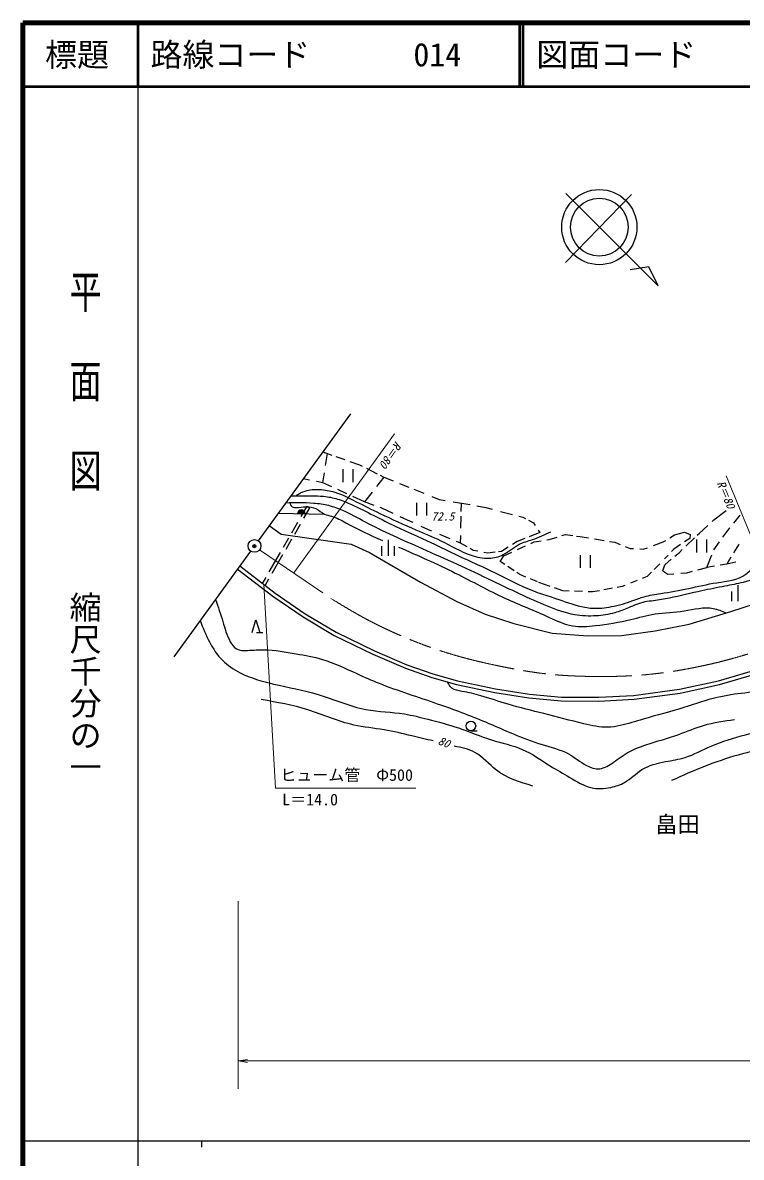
# Model space of a CAD drawing. Units: millimetres, scale not verified. Extents: x 40000 to 680000, y 20000 to 380000.
# Drawn here: x 40000 to 152453, y 202409 to 380000 of the extents above; entities that cross this region are included whole.
import ezdxf
from ezdxf.enums import TextEntityAlignment as Align

# ---------------------------------------------------------------- set-up
doc = ezdxf.new("R2010")
doc.units = ezdxf.units.MM
doc.header["$LTSCALE"] = 1000
doc.header["$PDMODE"] = 32
doc.header["$PDSIZE"] = 500
doc.linetypes.add('CHAIN', pattern=[18.5, 12, -1.5, 3.5, -1.5])
for name, color, linetype, lineweight in [('M-BGD', 7, 'Continuous', 25), ('M-BGD-RSTR', 7, 'Continuous', 13), ('M-BMK', 2, 'CHAIN', 13), ('M-BMK-SRVR', 3, 'Continuous', 25), ('M-TTL', 2, 'Continuous', 140), ('M-TTL-BAND', 7, 'Continuous', 25), ('M-TTL-LINE', 7, 'Continuous', 50)]:
    doc.layers.add(name, color=color, linetype=linetype, lineweight=lineweight)
doc.layers.add('M-OTRS', color=6, linetype='Continuous')
doc.layers.add('M-TTL-TXT', color=7, linetype='Continuous')
doc.styles.add('@ＭＳ ゴシック', font='')
doc.styles.add('ＭＳ ゴシック', font='')
doc.styles.get('@ＭＳ ゴシック').set_extended_font_data('@MS Gothic')
doc.styles.get('ＭＳ ゴシック').set_extended_font_data('MS Gothic')

# ---------------------------------------------------------------- blocks, each defined once
blk = doc.blocks.new('open_arrow')
at = {"color": 0, "linetype": 'Continuous', "lineweight": -2}
blk.add_lwpolyline([(7.5, 1.25), (0, 0), (7.5, -1.25)], dxfattribs=at)

msp = doc.modelspace()

# ---------------------------------------------------------------- linework, layer by layer
at = {"layer": 'M-BGD'}
for p, q in [((86949, 312826), (88379, 312323)), ((87390, 310668), (87676, 312571)), ((89006, 312103), (90405, 311611)), ((91173, 311341), (92713, 310800)), ((92713, 310800), (93148, 310579)), ((86983, 307965), (87217, 309518)), ((90152, 308100), (90152, 310100)), ((91652, 310100), (91652, 308100)), ((93798, 310249), (95489, 309390)), ((95939, 309161), (96513, 308870)), ((84907, 308390), (83879, 308600)), ((86983, 307965), (85971, 308172)), ((88387, 307328), (86983, 307965)), ((96513, 308870), (95350, 307380)), ((96513, 308870), (97963, 308286)), ((98972, 307879), (100430, 307292)), ((90724, 306268), (89309, 306910)), ((93497, 305010), (91645, 305850)), ((94677, 306520), (93497, 305010)), ((101209, 306978), (102782, 306345)), ((104044, 305836), (105198, 305371)), ((83573, 302712), (84504, 304329)), ((83988, 302431), (84937, 304080)), ((84504, 304329), (84937, 304080)), ((95022, 304442), (93497, 305010)), ((96091, 304045), (95959, 304093)), ((97955, 303186), (96091, 304045)), ((101665, 302867), (101665, 304867)), ((103165, 304867), (103165, 302867)), ((105198, 305371), (106086, 305230)), ((107362, 305027), (109360, 304708)), ((108640, 303483), (108673, 304818)), ((109360, 304708), (110005, 304584)), ((111047, 304384), (112497, 304105)), ((112497, 304105), (113484, 303848)), ((79986, 303242), (87235, 303078)), ((100675, 301933), (99070, 302673)), ((101088, 301747), (100675, 301933)), ((108574, 300882), (108621, 302744)), ((114775, 303512), (116668, 303018)), ((117626, 302769), (118287, 302597)), ((118287, 302597), (118666, 302386)), ((119158, 302113), (119915, 301692)), ((147883, 301952), (148134, 302186)), ((148134, 302186), (150077, 303625)), ((151268, 301665), (152267, 302940)), ((78593, 301324), (80473, 299937)), ((82094, 300141), (83058, 301816)), ((82560, 299948), (83463, 301517)), ((103872, 300486), (102366, 301167)), ((103983, 300440), (103872, 300486)), ((120941, 300184), (119271, 299533)), ((119915, 301692), (120181, 301301)), ((120675, 300575), (120941, 300184)), ((141991, 299822), (143559, 300245)), ((143559, 300245), (144464, 299883)), ((145927, 300123), (147200, 301313)), ((149549, 299475), (150675, 300911)), ((80473, 299937), (91388, 298370)), ((80814, 297916), (81663, 299392)), ((81215, 297611), (82135, 299210)), ((91388, 298370), (94259, 297052)), ((97173, 299056), (97173, 296556)), ((106871, 299239), (105284, 299899)), ((108516, 298556), (107906, 298809)), ((108516, 298556), (108546, 299758)), ((109533, 297970), (108516, 298556)), ((117382, 298797), (116630, 298320)), ((118576, 299263), (117382, 298797)), ((119499, 298487), (120036, 298737)), ((120036, 298737), (121124, 298904)), ((122032, 299044), (122388, 299099)), ((122388, 299099), (123644, 299487)), ((124360, 299709), (124921, 299883)), ((124921, 299883), (126066, 299732)), ((126647, 299656), (127213, 299581)), ((127213, 299581), (128539, 299360)), ((129487, 299202), (130973, 298955)), ((131807, 298816), (132642, 298676)), ((132642, 298676), (133472, 298344)), ((138719, 298180), (140242, 298737)), ((140242, 298737), (140624, 298974)), ((141287, 299386), (141991, 299822)), ((144403, 299280), (143574, 298727)), ((143782, 298075), (145142, 299373)), ((144464, 299883), (144403, 299280)), ((145486, 297087), (145486, 299087)), ((145550, 299763), (145927, 300123)), ((146986, 299087), (146986, 297087)), ((148134, 297484), (149026, 298740)), ((152087, 298369), (152020, 298300)), ((78593, 294056), (80337, 297087)), ((79035, 293823), (80725, 296759)), ((94259, 297052), (102273, 292411)), ((96173, 298056), (96173, 296556)), ((98173, 296556), (98173, 298056)), ((110506, 297410), (110025, 297687)), ((111210, 297277), (110506, 297410)), ((112738, 296988), (112143, 297100)), ((113934, 297121), (112738, 296988)), ((114909, 297229), (114463, 297179)), ((115947, 297887), (114909, 297229)), ((115271, 296565), (116565, 297140)), ((117442, 297530), (118661, 298097)), ((127306, 294670), (127306, 296670)), ((128806, 296670), (128806, 294670)), ((134282, 298020), (135054, 297711)), ((135054, 297711), (135597, 297679)), ((136576, 297622), (137105, 297591)), ((137105, 297591), (137749, 297826)), ((140994, 296666), (140421, 296062)), ((141870, 297591), (141526, 297228)), ((142961, 298318), (141870, 297591)), ((142056, 296494), (142760, 297100)), ((142760, 297100), (143222, 297541)), ((147078, 294701), (147841, 296712)), ((152020, 298300), (151257, 297041)), ((73993, 294965), (79487, 290732)), ((114728, 295661), (115271, 296565)), ((115448, 295181), (114728, 295661)), ((116935, 294190), (115925, 294863)), ((139699, 295299), (138800, 294400)), ((139701, 295301), (139699, 295299)), ((140169, 294197), (140505, 295157)), ((140505, 295157), (141490, 296006)), ((148258, 294912), (147078, 294701)), ((150173, 295253), (149163, 295073)), ((150828, 296335), (150173, 295253)), ((151593, 295581), (150173, 295253)), ((73627, 294489), (79134, 290246)), ((77542, 292230), (78085, 293174)), ((117804, 293610), (117323, 293931)), ((118739, 293229), (117804, 293610)), ((137708, 293308), (136957, 293008)), ((138416, 294016), (137708, 293308)), ((140169, 294197), (140937, 293670)), ((140937, 293670), (141893, 293746)), ((142993, 293834), (143935, 293910)), ((143935, 293910), (144806, 294129)), ((145661, 294344), (147078, 294701)), ((77942, 291922), (78530, 292945)), ((102273, 292411), (107930, 289401)), ((120582, 292476), (119445, 292940)), ((122547, 291770), (120760, 292404)), ((124499, 291077), (123231, 291527)), ((132287, 291467), (130963, 291227)), ((133788, 291740), (133010, 291599)), ((134252, 291926), (133788, 291740)), ((136162, 292690), (135118, 292272)), ((150830, 287842), (165516, 292628)), ((151910, 291981), (151910, 289481)), ((79134, 290246), (83880, 286986)), ((79487, 290732), (84203, 287492)), ((125496, 291038), (124499, 291077)), ((127618, 290955), (126346, 291005)), ((129144, 290896), (128479, 290922)), ((130246, 291096), (129144, 290896)), ((150910, 290981), (150910, 289481)), ((107930, 289401), (112355, 287406)), ((144302, 285847), (150830, 287842)), ((75889, 284530), (76489, 286530)), ((76489, 286530), (77089, 284530)), ((83880, 286986), (88757, 284092)), ((84203, 287492), (89042, 284620)), ((112355, 287406), (116851, 285956)), ((116851, 285956), (122835, 284469)), ((76589, 284530), (77589, 284530)), ((89042, 284620), (95031, 281690)), ((122835, 284469), (128455, 284034)), ((133713, 284106), (138972, 284795)), ((138972, 284795), (144302, 285847)), ((88757, 284092), (94781, 281145)), ((128455, 284034), (133713, 284106)), ((94781, 281145), (99919, 278954)), ((95031, 281690), (100136, 279514)), ((99919, 278954), (104013, 277520)), ((100136, 279514), (104194, 278092)), ((104013, 277520), (107899, 276424)), ((104194, 278092), (108043, 277007)), ((148878, 276984), (154739, 278726)), ((149027, 276403), (154922, 278154)), ((107899, 276424), (113871, 275146)), ((108043, 277007), (113980, 275737)), ((113980, 275737), (119292, 274908)), ((135609, 274697), (142762, 275662)), ((142762, 275662), (148878, 276984)), ((142866, 275070), (149027, 276403)), ((113871, 275146), (119218, 274312)), ((119218, 274312), (124277, 273842)), ((119292, 274908), (124306, 274442)), ((124277, 273842), (130170, 273808)), ((124306, 274442), (130156, 274408)), ((130156, 274408), (135609, 274697)), ((130170, 273808), (135665, 274099)), ((135665, 274099), (142866, 275070)), ((110139, 269175), (111139, 269175))]:
    msp.add_line(p, q, dxfattribs=at)
msp.add_circle((110139, 269925), 750, dxfattribs=at)
for radius in [600, 550, 500, 450, 400, 350, 300, 250, 200, 150, 100, 50]:
    msp.add_arc((83610, 303160), radius, 358.70039, 178.70039, dxfattribs=at)
for points, knots in [([(81945, 305938), (83021, 305942), (84098, 305946), (85176, 305941), (85816, 305938), (86457, 305932), (87094, 305870), (87824, 305799), (88549, 305655), (89250, 305441), (90006, 305210), (90735, 304899), (91454, 304571), (93806, 303501), (96069, 302259), (98393, 301143), (100209, 300271), (102062, 299475), (103888, 298623), (105334, 297949), (106763, 297239), (108204, 296559), (110495, 295478), (112819, 294471), (115093, 293342), (116776, 292507), (118432, 291606), (120187, 290956), (121068, 290630), (121974, 290367), (122867, 290072), (124226, 289622), (125556, 289096), (126942, 288731), (127637, 288548), (128345, 288406), (129060, 288356), (130087, 288284), (131126, 288401), (132143, 288597), (133286, 288818), (134402, 289138), (135493, 289535), (136073, 289746), (136646, 289979), (137236, 290152), (138081, 290400), (138959, 290526), (139836, 290661), (141296, 290887), (142750, 291139), (144179, 291439), (145650, 291748), (147095, 292107), (148629, 292350), (150221, 292602), (151909, 292728), (153159, 293664), (153678, 294052), (154122, 294581), (154660, 294924), (155621, 295535), (156883, 295552), (158065, 295728), (159198, 295896), (160257, 296210), (161335, 296478), (162841, 296853), (164383, 297138), (165919, 297470), (168596, 298049), (171256, 298769), (173720, 299910), (175203, 300596), (176615, 301434), (178036, 302269), (178753, 302690), (179472, 303111), (180234, 303421), (181435, 303911), (182741, 304128), (184013, 304440), (185543, 304815), (187024, 305328), (188517, 305807), (190989, 306601), (193493, 307303), (195996, 308005)], [0, 0, 0, 0, 1, 1, 1, 2, 2, 2, 3, 3, 3, 4, 4, 4, 5, 5, 5, 6, 6, 6, 7, 7, 7, 8, 8, 8, 9, 9, 9, 10, 10, 10, 11, 11, 11, 12, 12, 12, 13, 13, 13, 14, 14, 14, 15, 15, 15, 16, 16, 16, 17, 17, 17, 18, 18, 18, 19, 19, 19, 20, 20, 20, 21, 21, 21, 22, 22, 22, 23, 23, 23, 24, 24, 24, 25, 25, 25, 26, 26, 26, 27, 27, 27, 28, 28, 28, 29, 29, 29, 29]), ([(82829, 306032), (83270, 306278), (83711, 306524), (84181, 306686), (84896, 306933), (85680, 306988), (86449, 306948), (87270, 306905), (88073, 306753), (88847, 306512), (90013, 306150), (91111, 305586), (92205, 305029), (93426, 304407), (94641, 303793), (95868, 303198), (97733, 302293), (99625, 301434), (101538, 300625), (102839, 300074), (104151, 299546), (105419, 298924), (106994, 298150), (108502, 297230), (110172, 296656), (111070, 296348), (112015, 296140), (112963, 296177), (113731, 296207), (114502, 296398), (115187, 296744), (116082, 297195), (116831, 297910), (117716, 298357), (118359, 298681), (119074, 298864), (119766, 299098), (120758, 299435), (121701, 299877), (122644, 300319)], [0, 0, 0, 0, 1, 1, 1, 2, 2, 2, 3, 3, 3, 4, 4, 4, 5, 5, 5, 6, 6, 6, 7, 7, 7, 8, 8, 8, 9, 9, 9, 10, 10, 10, 11, 11, 11, 12, 12, 12, 13, 13, 13, 13]), ([(189160, 300425), (185216, 299515), (181272, 298605), (177335, 297651), (173788, 296791), (170245, 295895), (166659, 295239), (165038, 294942), (163408, 294694), (161774, 294454), (160176, 294221), (158574, 293995), (157009, 293610), (155571, 293256), (154164, 292767), (152727, 292404), (151790, 292167), (150841, 291983), (149892, 291801), (148683, 291568), (147475, 291337), (146273, 291077), (144581, 290710), (142901, 290285), (141207, 289931), (140388, 289760), (139566, 289605), (138734, 289509), (138269, 289455), (137801, 289419), (137346, 289328), (136472, 289152), (135645, 288772), (134813, 288423), (134099, 288124), (133381, 287847), (132642, 287639), (131702, 287374), (130727, 287218), (129747, 287156), (128616, 287085), (127478, 287138), (126369, 287337), (124919, 287598), (123520, 288108), (122147, 288664), (119182, 289864), (116334, 291276), (113462, 292645), (109851, 294366), (106204, 296021), (102545, 297651), (99519, 298999), (96486, 300330), (93558, 301873), (92420, 302473), (91298, 303104), (90120, 303622), (89397, 303940), (88653, 304215), (87888, 304406), (87118, 304599), (86328, 304705), (85536, 304768), (84069, 304885), (82599, 304850), (81129, 304815)], [0, 0, 0, 0, 1, 1, 1, 2, 2, 2, 3, 3, 3, 4, 4, 4, 5, 5, 5, 6, 6, 6, 7, 7, 7, 8, 8, 8, 9, 9, 9, 10, 10, 10, 11, 11, 11, 12, 12, 12, 13, 13, 13, 14, 14, 14, 15, 15, 15, 16, 16, 16, 17, 17, 17, 18, 18, 18, 19, 19, 19, 20, 20, 20, 21, 21, 21, 22, 22, 22, 22]), ([(81848, 304806), (81890, 304638), (81931, 304471), (82029, 304358), (82185, 304178), (82483, 304135), (82761, 304125), (83330, 304104), (83811, 304219), (84329, 304237), (84852, 304256), (85413, 304176), (85888, 303936), (86366, 303695), (86756, 303292), (87235, 303078), (87577, 302925), (87963, 302868), (88331, 302766), (89127, 302547), (89839, 302121), (90560, 301720), (92433, 300680), (94375, 299814), (96317, 298948)], [0, 0, 0, 0, 1, 1, 1, 2, 2, 2, 3, 3, 3, 4, 4, 4, 5, 5, 5, 6, 6, 6, 7, 7, 7, 8, 8, 8, 8]), ([(98834, 297921), (101807, 296620), (104780, 295318), (107686, 293865), (110312, 292553), (112883, 291116), (115536, 289897), (117757, 288876), (120034, 288008), (122295, 286975), (123524, 286414), (124748, 285805), (126046, 285580), (127205, 285378), (128424, 285484), (129621, 285623), (131504, 285843), (133337, 286146), (135160, 286583), (136422, 286885), (137681, 287252), (138954, 287455), (140445, 287692), (141957, 287705), (143489, 287935), (145033, 288166), (146598, 288618), (148068, 288327), (148747, 288193), (149405, 287900), (150064, 287607)], [0, 0, 0, 0, 1, 1, 1, 2, 2, 2, 3, 3, 3, 4, 4, 4, 5, 5, 5, 6, 6, 6, 7, 7, 7, 8, 8, 8, 9, 9, 9, 10, 10, 10, 10]), ([(70161, 289719), (70567, 288569), (70974, 287420), (71323, 286264), (71645, 285198), (71918, 284127), (72487, 283111), (72737, 282665), (73044, 282229), (73457, 281996), (73949, 281718), (74590, 281728), (75203, 281753), (76114, 281791), (76964, 281861), (77822, 281850), (79454, 281829), (81117, 281512), (82769, 281220), (84165, 280973), (85552, 280744), (86891, 280347), (88744, 279798), (90503, 278928), (92275, 278116), (93431, 277586), (94592, 277081), (95767, 276612), (98755, 275421), (101837, 274465), (104885, 273411), (107422, 272534), (109937, 271590), (112403, 270550), (115332, 269314), (118193, 267943), (121278, 267009), (122690, 266582), (124148, 266246), (125401, 265554), (126357, 265026), (127193, 264292), (128214, 263760), (128872, 263416), (129607, 263157), (130299, 263226), (131059, 263302), (131766, 263773), (132433, 264245), (133271, 264837), (134045, 265429), (134907, 265894), (135726, 266336), (136625, 266662), (137526, 266961), (139246, 267531), (140975, 267998), (142667, 268610), (143960, 269077), (145231, 269629), (146547, 270016), (148121, 270480), (149759, 270709), (151397, 270938)], [0, 0, 0, 0, 1, 1, 1, 2, 2, 2, 3, 3, 3, 4, 4, 4, 5, 5, 5, 6, 6, 6, 7, 7, 7, 8, 8, 8, 9, 9, 9, 10, 10, 10, 11, 11, 11, 12, 12, 12, 13, 13, 13, 14, 14, 14, 15, 15, 15, 16, 16, 16, 17, 17, 17, 18, 18, 18, 19, 19, 19, 20, 20, 20, 21, 21, 21, 21]), ([(67760, 286414), (68674, 284137), (69589, 281859), (71257, 280202), (72051, 279414), (73016, 278766), (74031, 278249), (75683, 277406), (77469, 276909), (79267, 276490), (81592, 275949), (83939, 275540), (86221, 274850), (88731, 274090), (91162, 272991), (93722, 272505), (95696, 272131), (97746, 272122), (99739, 271802), (100964, 271605), (102168, 271291), (103373, 270982), (105001, 270564), (106631, 270154), (108217, 269614), (109946, 269025), (111622, 268280), (113374, 267739), (114981, 267243), (116653, 266918), (118180, 266254), (119723, 265584), (121118, 264569), (122556, 263676), (123557, 263053), (124579, 262490), (125603, 261878), (126671, 261241), (127741, 260551), (128924, 260276), (129915, 260046), (130984, 260107), (132011, 260316), (132784, 260472), (133532, 260713), (134199, 261097), (135160, 261651), (135951, 262505), (136894, 263089), (137997, 263773), (139307, 264089), (140606, 264340), (141641, 264540), (142669, 264699), (143654, 265004), (145051, 265437), (146360, 266166), (147717, 266762), (149458, 267528), (151277, 268076), (153108, 268559), (154456, 268915), (155810, 269235), (157172, 269536), (158775, 269890), (160389, 270217), (161977, 270591), (163433, 270934), (164867, 271316), (166353, 271685), (167420, 271950), (168513, 272208), (169401, 272779), (170378, 273407), (171107, 274415), (171940, 275279), (172859, 276233), (173904, 277013), (174870, 277897), (175625, 278588), (176331, 279342), (177136, 279968), (178188, 280784), (179409, 281381), (180496, 282156), (181219, 282671), (181883, 283265), (182547, 283859)], [0, 0, 0, 0, 1, 1, 1, 2, 2, 2, 3, 3, 3, 4, 4, 4, 5, 5, 5, 6, 6, 6, 7, 7, 7, 8, 8, 8, 9, 9, 9, 10, 10, 10, 11, 11, 11, 12, 12, 12, 13, 13, 13, 14, 14, 14, 15, 15, 15, 16, 16, 16, 17, 17, 17, 18, 18, 18, 19, 19, 19, 20, 20, 20, 21, 21, 21, 22, 22, 22, 23, 23, 23, 24, 24, 24, 25, 25, 25, 26, 26, 26, 27, 27, 27, 28, 28, 28, 29, 29, 29, 29]), ([(178773, 285430), (178093, 284952), (177412, 284473), (176719, 284011), (175379, 283118), (173993, 282285), (172541, 281597), (171145, 280935), (169687, 280407), (168274, 279780), (166315, 278913), (164441, 277857), (162450, 277070), (160871, 276446), (159219, 275991), (157548, 275686), (156040, 275411), (154517, 275259), (152993, 275081), (151550, 274912), (150107, 274719), (148697, 274389), (146930, 273974), (145217, 273343), (143479, 272803), (141358, 272145), (139201, 271623), (137078, 270987), (135892, 270631), (134717, 270241), (133503, 269977), (132866, 269839), (132218, 269736), (131571, 269718), (130314, 269682), (129061, 269966), (127823, 270266), (125714, 270776), (123647, 271330), (121567, 271852), (119693, 272321), (117808, 272764), (115945, 273322), (114520, 273749), (113109, 274243), (111706, 274648), (110743, 274927), (109785, 275164), (108737, 275340), (108176, 275435), (107589, 275512), (107180, 275830), (106869, 276072), (106661, 276452), (106453, 276832)], [0, 0, 0, 0, 1, 1, 1, 2, 2, 2, 3, 3, 3, 4, 4, 4, 5, 5, 5, 6, 6, 6, 7, 7, 7, 8, 8, 8, 9, 9, 9, 10, 10, 10, 11, 11, 11, 12, 12, 12, 13, 13, 13, 14, 14, 14, 15, 15, 15, 16, 16, 16, 17, 17, 17, 18, 18, 18, 18]), ([(184741, 282945), (183313, 282118), (181885, 281290), (180627, 280237), (179627, 279401), (178735, 278422), (177962, 277369), (177046, 276123), (176298, 274775), (175383, 273516), (174603, 272443), (173702, 271436), (172631, 270677), (171396, 269801), (169935, 269256), (168460, 268823), (164814, 267755), (161078, 267379), (157387, 266669), (153742, 265968), (150141, 264942), (146681, 263589), (144947, 262911), (143247, 262150), (141548, 261389)], [0, 0, 0, 0, 1, 1, 1, 2, 2, 2, 3, 3, 3, 4, 4, 4, 5, 5, 5, 6, 6, 6, 7, 7, 7, 8, 8, 8, 8]), ([(104229, 267576), (103117, 267838), (102005, 268101), (100894, 268368), (99455, 268715), (98018, 269070), (96557, 269316), (94972, 269583), (93360, 269721), (91800, 270071), (89349, 270621), (87025, 271696), (84617, 272449), (82242, 273191), (79785, 273620), (77329, 274049)], [0, 0, 0, 0, 1, 1, 1, 2, 2, 2, 3, 3, 3, 4, 4, 4, 5, 5, 5, 5]), ([(119843, 260509), (117807, 261122), (115772, 261735), (114123, 263002), (112967, 263891), (112001, 265101), (110750, 265789), (109784, 266320), (108648, 266540), (107513, 266760)], [0, 0, 0, 0, 1, 1, 1, 2, 2, 2, 3, 3, 3, 3])]:
    msp.add_open_spline(points, degree=3, knots=knots, dxfattribs=at)
at = {"layer": 'M-BGD-RSTR'}
for p, q in [((82446, 293895), (98184, 315634)), ((160576, 283574), (150068, 309067)), ((77744, 292048), (79567, 260176)), ((79567, 260176), (101504, 260176)), ((73734, 242526), (73734, 213138)), ((73734, 217499), (389470, 217499))]:
    msp.add_line(p, q, dxfattribs=at)
at = {"layer": 'M-BMK'}
msp.add_line((77073, 297499), (88592, 289652), dxfattribs=at)
msp.add_open_spline([(88592, 289652), (90181, 288693), (91771, 287733), (93401, 286847), (95256, 285838), (97162, 284925), (99102, 284086), (101574, 283016), (104099, 282068), (106672, 281280), (109457, 280427), (112297, 279761), (115155, 279184), (117430, 278724), (119717, 278321), (122020, 278067), (124405, 277804), (126808, 277701), (129212, 277671), (132072, 277636), (134933, 277705), (137776, 277974), (140188, 278202), (142588, 278575), (144967, 279044), (147112, 279467), (149241, 279968), (151344, 280557), (154462, 281430), (157523, 282495), (160584, 283559)], degree=3, knots=[0, 0, 0, 0, 1, 1, 1, 2, 2, 2, 3, 3, 3, 4, 4, 4, 5, 5, 5, 6, 6, 6, 7, 7, 7, 8, 8, 8, 9, 9, 9, 10, 10, 10, 10], dxfattribs=at)
at = {"layer": 'M-BMK-SRVR'}
for p, q in [((135263, 353124), (124924, 342472)), ((125018, 353271), (139419, 338818)), ((137969, 341774), (135041, 341339)), ((139419, 338818), (137969, 341774)), ((91272, 318776), (76846, 298921)), ((75666, 297296), (63640, 280744))]:
    msp.add_line(p, q, dxfattribs=at)
for centre, radius in [((130233, 347999), 5885), ((130233, 347999), 4520), ((76274, 298101), 1000)]:
    msp.add_circle(centre, radius, dxfattribs=at)
at = {"layer": 'M-OTRS'}
msp.add_point((76258, 298068), dxfattribs=at)
at = {"layer": 'M-TTL'}
for p, q in [((40000, 380000), (40000, 20000)), ((680000, 380000), (40000, 380000))]:
    msp.add_line(p, q, dxfattribs=at)
at = {"layer": 'M-TTL-BAND'}
for p, q in [((58000, 370000), (58000, 20000)), ((40000, 205000), (579000, 205000)), ((68000, 205000), (68000, 204000))]:
    msp.add_line(p, q, dxfattribs=at)
at = {"layer": 'M-TTL-LINE'}
for p, q in [((58000, 380000), (58000, 370000)), ((117750, 380000), (117750, 370000)), ((118250, 380000), (118250, 370000)), ((40000, 370000), (680000, 370000))]:
    msp.add_line(p, q, dxfattribs=at)

# ---------------------------------------------------------------- block references
at = {"layer": 'M-BGD-RSTR', "xscale": 193, "yscale": 193}
msp.add_blockref('open_arrow', (73734, 217499), dxfattribs=at)

# ---------------------------------------------------------------- texts
at = {"layer": 'M-BGD', "style": 'ＭＳ ゴシック', "oblique": 15}
msp.add_text('72.5', height=1320, dxfattribs=at).set_placement((103949, 301679), align=Align.BOTTOM_LEFT)
msp.add_text('80', height=1320, rotation=337.7, dxfattribs=at).set_placement((104715, 266752), align=Align.BOTTOM_LEFT)
at = {"layer": 'M-BGD-RSTR', "style": 'ＭＳ ゴシック', "oblique": 15}
for rotation, p in [(235.072, (98053, 314839)), (292.557, (148222, 307801))]:
    msp.add_text('R＝80', height=1320, rotation=rotation, dxfattribs=at).set_placement(p, align=Align.BOTTOM_LEFT)
at = {"layer": 'M-BGD-RSTR', "style": 'ＭＳ ゴシック'}
for s, height, p in [('ヒューム管\u3000Φ500', 1833, (80324, 260782)), ('L＝14.0', 1833, (80610, 256939)), ('畠田', 2566, (138975, 252475))]:
    msp.add_text(s, height=height, dxfattribs=at).set_placement(p, align=Align.BOTTOM_LEFT)
at = {"layer": 'M-TTL-BAND', "style": '@ＭＳ ゴシック', "width": 1.4}
msp.add_text('平  面  図', height=3666, rotation=270, dxfattribs=at).set_placement((49777, 306475), align=Align.MIDDLE_RIGHT)
at = {"layer": 'M-TTL-BAND', "style": '@ＭＳ ゴシック'}
msp.add_text('縮尺千分の一', height=3666, rotation=270, dxfattribs=at).set_placement((49777, 261030), align=Align.MIDDLE_RIGHT)
at = {"layer": 'M-TTL-TXT', "style": 'ＭＳ ゴシック'}
msp.add_text('標題', height=3666, dxfattribs=at).set_placement((48500, 375000), align=Align.MIDDLE_CENTER)
for s, p in [('路線コード', (60000, 375000)), ('014', (101142, 375000)), ('図面コード', (120380, 375000))]:
    msp.add_text(s, height=3666, dxfattribs=at).set_placement(p, align=Align.MIDDLE_LEFT)

doc.saveas('drawing.dxf')
